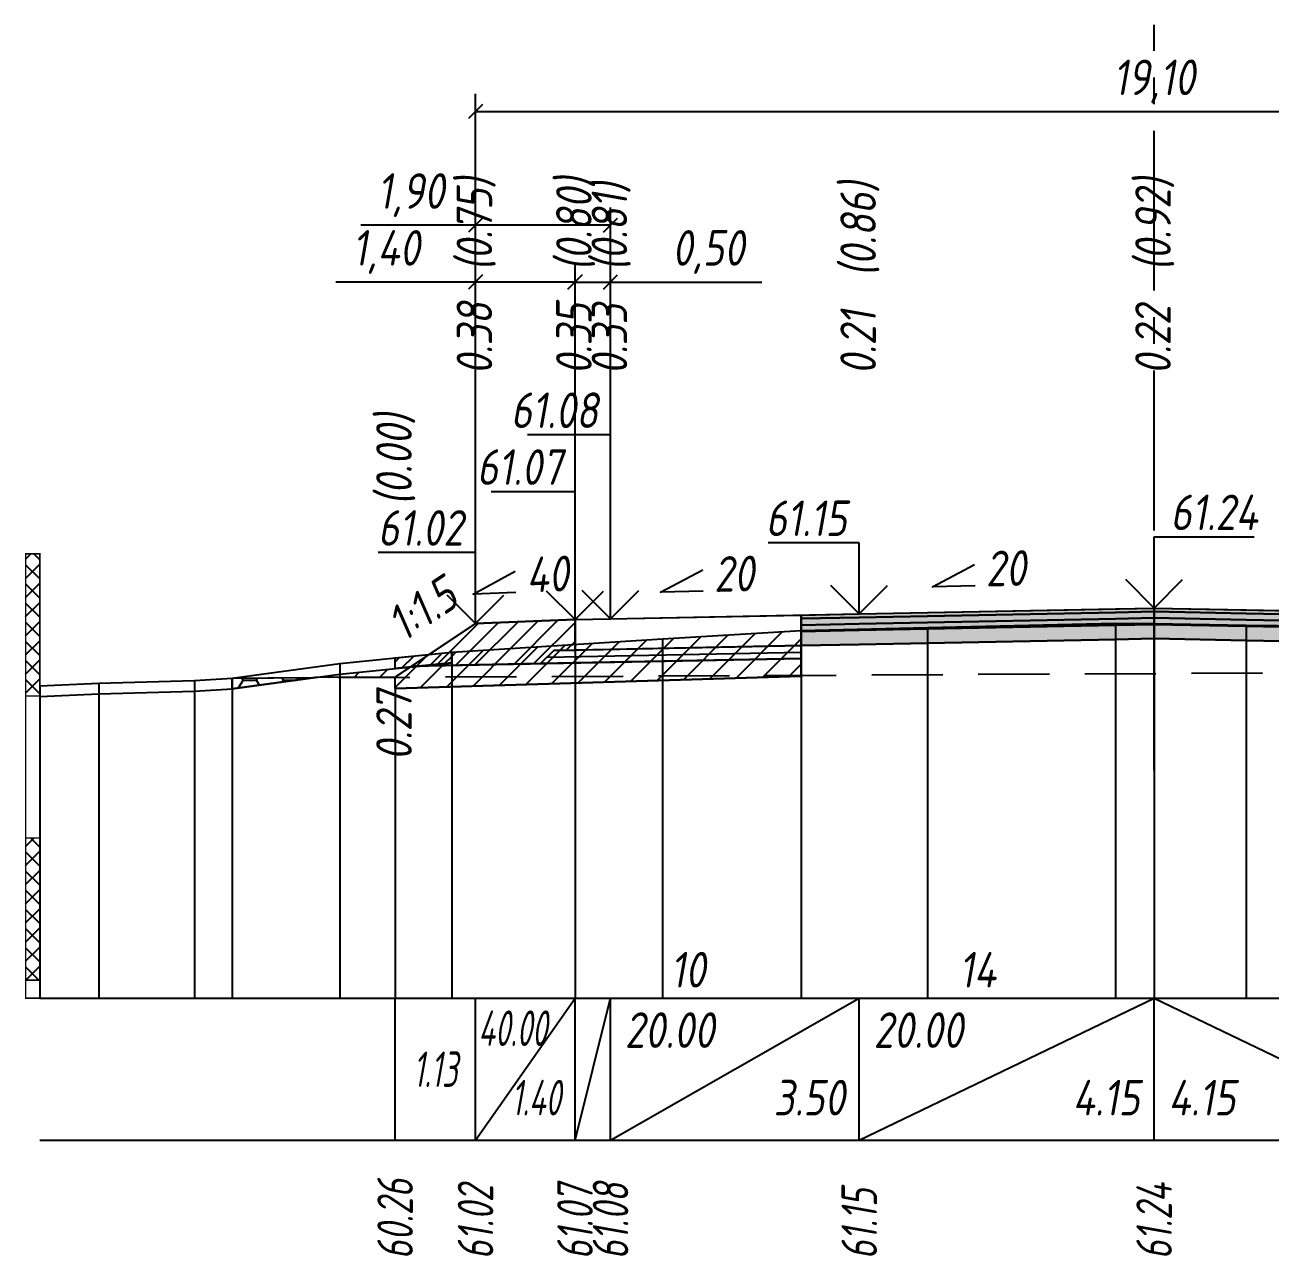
# Model space of a CAD drawing. Extents: x -717 to 1451, y -133302 to 233.
# Drawn here: x 78.9 to 166.6, y -53089.2 to -53002.5 of the extents above; entities that cross this region are included whole.
import ezdxf
from ezdxf.enums import TextEntityAlignment as Align

# ---------------------------------------------------------------- set-up
doc = ezdxf.new("R2010")
doc.units = 0
doc.linetypes.add('осевая2', pattern=[1.125, 0.75, -0.125, 0.125, -0.125])
doc.linetypes.add('штриховая', pattern=[0.75, 0.5, -0.25])
for name, color, linetype in [('Интерполированный поперечник', 2, 'Continuous'), ('Код_514', 1, 'Continuous'), ('Контур_0', 7, 'Continuous'), ('Контур_2521', 7, 'Continuous'), ('Контур_2564', 7, 'Continuous'), ('Контур_2660', 7, 'Continuous'), ('Контур_2665', 7, 'Continuous'), ('Контур_400', 7, 'Continuous'), ('Контур_508', 7, 'Continuous'), ('Контур_512', 7, 'Continuous'), ('Контур_513', 7, 'Continuous'), ('Контур_818', 7, 'Continuous'), ('Красный поперечник', 1, 'Continuous'), ('Линейка абсолютных высот', 7, 'Continuous'), ('Объём_2501', 7, 'Continuous'), ('Объём_2564', 7, 'Continuous'), ('Объём_2650', 7, 'Continuous'), ('Объём_2660', 7, 'Continuous'), ('Объём_2661', 7, 'Continuous'), ('Объём_2665', 7, 'Continuous'), ('Объём_2666', 7, 'Continuous'), ('Объём_2667', 7, 'Continuous'), ('Объём_2668', 7, 'Continuous'), ('Объём_2669', 7, 'Continuous'), ('Объём_2675', 7, 'Continuous'), ('Объём_2753', 7, 'Continuous'), ('Ось', 1, 'осевая2'), ('Откосы', 7, 'Continuous'), ('Отметки покрытия', 7, 'Continuous'), ('Рабочие отметки', 7, 'Continuous'), ('Рабочие отметки доп.', 7, 'Continuous'), ('Слои выравнивания', 7, 'Continuous'), ('Таблица', 7, 'Continuous'), ('Уклоны проезжей части', 7, 'Continuous'), ('Черный поперечник', 3, 'Continuous')]:
    doc.layers.add(name, color=color, linetype=linetype)
for name, color, linetype, true_color in [('Контур_2540', 2, 'Continuous', 0xffff00), ('Контур_2560', 2, 'Continuous', 0xffff00), ('Контур_2561', 7, 'Continuous', 0xff8040), ('Контур_2562', 3, 'Continuous', 0x00ff00), ('Контур_2563', 7, 'Continuous', 0xff8000), ('Контур_2570', 7, 'Continuous', 0x80ff00), ('Контур_2725', 7, 'Continuous', 0x323232), ('Контур_2736', 4, 'Continuous', 0x00ffff), ('Контур_2737', 4, 'Continuous', 0x00ffff), ('Контур_2738', 4, 'Continuous', 0x00ffff), ('Контур_2739', 4, 'Continuous', 0x00ffff), ('Контур_2741', 4, 'Continuous', 0x00ffff), ('Контур_2742', 4, 'Continuous', 0x00ffff), ('Контур_2743', 4, 'Continuous', 0x00ffff), ('Контур_2744', 7, 'Continuous', 0xa4ffff), ('Контур_2745', 7, 'Continuous', 0xa4ffff), ('Контур_2747', 4, 'Continuous', 0x00ffff), ('Контур_2748', 4, 'Continuous', 0x00ffff), ('Контур_2749', 4, 'Continuous', 0x00ffff), ('Контур_2750', 4, 'Continuous', 0x00ffff), ('Контур_2751', 4, 'Continuous', 0x00ffff), ('Контур_2752', 4, 'Continuous', 0x00ffff), ('Контур_2760', 7, 'Continuous', 0x323232), ('Контур_2761', 7, 'Continuous', 0x323232), ('Контур_2762', 7, 'Continuous', 0x323232), ('Контур_2763', 7, 'Continuous', 0x323232), ('Контур_402', 7, 'Continuous', 0xff6464), ('Контур_703', 4, 'Continuous', 0x00ffff), ('Контур_705', 4, 'Continuous', 0x00ffff), ('Контур_707', 4, 'Continuous', 0x00ffff), ('Контур_720', 131, 'Continuous', 0xaaffff), ('Объём_2500', 7, 'Continuous', 0xc0c0c0), ('Объём_2520', 7, 'Continuous', 0x80ffff), ('Объём_2540', 2, 'Continuous', 0xffff00), ('Объём_2560', 2, 'Continuous', 0xffff00), ('Объём_2561', 7, 'Continuous', 0xff8040), ('Объём_2562', 3, 'Continuous', 0x00ff00), ('Объём_2563', 7, 'Continuous', 0xff8000), ('Объём_2570', 7, 'Continuous', 0x80ff00), ('Объём_2600', 7, 'Continuous', 0x808000), ('Объём_2746', 2, 'Continuous', 0xffff00)]:
    doc.layers.add(name, color=color, linetype=linetype, true_color=true_color)
doc.styles.get("Standard").update_dxf_attribs({"font": 'txt', "height": 2.5})
doc.styles.add('М', font='romand.shx', dxfattribs={"width": 0.8, "oblique": 10, "height": 2.5})
doc.dimstyles.new('ISO-25', dxfattribs={"dimtxt": 2.5, "dimasz": 2.5, "dimexe": 1.25, "dimexo": 0.625, "dimtad": 1, "dimtxsty": 'Standard', "dimcen": 2.5, "dimadec": 0, "dimazin": 0, "dimtfac": 1, "dimtmove": 0, "dimatfit": 3, "dimfxl": 1, "dimarcsym": 0})
pattern_1 = [(45.0000013, (0, 0), (-0.67351924, 0.673519211), []), (135.0000003, (0, 0), (-0.673519222, -0.67351923), [])]

# ---------------------------------------------------------------- blocks, each defined once
blk = doc.blocks.new('_Oblique')
at = {"color": 0, "linetype": 'ByBlock', "lineweight": -2}
blk.add_line((-0.5, -0.5), (0.5, 0.5), dxfattribs=at)
blk = doc.blocks.new('*D1267')
at = {"color": 0, "lineweight": -2, "transparency": 16777216}
for p, q in [((110.659, -53044.084), (110.659, -53019.364)), ((117.659, -53043.804), (117.659, -53019.364)), ((110.659, -53020.614), (100.834, -53020.614)), ((117.659, -53020.614), (110.659, -53020.614))]:
    blk.add_line(p, q, dxfattribs=at)
at = {"layer": 'Defpoints', "color": 0, "transparency": 16777216}
for p in [(117.659, -53020.614), (110.659, -53044.709), (117.659, -53044.429)]:
    blk.add_point(p, dxfattribs=at)
at = {"color": 0, "lineweight": -2, "transparency": 16777216, "rotation": 180}
blk.add_blockref('_Oblique', (110.659, -53020.614), dxfattribs=at)
at = {"color": 0, "lineweight": -2, "transparency": 16777216}
blk.add_blockref('_Oblique', (117.659, -53020.614), dxfattribs=at)
at = {"color": 0, "transparency": 16777216, "insert": (104.374, -53018.501), "char_height": 2.5, "width": 8.75, "attachment_point": 5, "style": 'М'}
blk.add_mtext('1,40', dxfattribs=at)
blk = doc.blocks.new('*D1269')
at = {"color": 0, "lineweight": -2, "transparency": 16777216}
for p, q in [((117.659, -53043.804), (117.659, -53019.364)), ((120.159, -53043.754), (120.159, -53019.364)), ((117.659, -53020.614), (120.159, -53020.614)), ((120.159, -53020.614), (130.808, -53020.614))]:
    blk.add_line(p, q, dxfattribs=at)
at = {"layer": 'Defpoints', "color": 0, "transparency": 16777216}
for p in [(120.159, -53020.614), (117.659, -53044.429), (120.159, -53044.379)]:
    blk.add_point(p, dxfattribs=at)
at = {"color": 0, "lineweight": -2, "transparency": 16777216, "rotation": 180}
blk.add_blockref('_Oblique', (117.659, -53020.614), dxfattribs=at)
at = {"color": 0, "lineweight": -2, "transparency": 16777216}
blk.add_blockref('_Oblique', (120.159, -53020.614), dxfattribs=at)
at = {"color": 0, "transparency": 16777216, "insert": (127.047, -53018.501), "char_height": 2.5, "width": 9.16667, "attachment_point": 5, "style": 'М'}
blk.add_mtext('0,50', dxfattribs=at)
blk = doc.blocks.new('*D1272')
at = {"color": 0, "lineweight": -2, "transparency": 16777216}
for p, q in [((110.659, -53044.084), (110.659, -53015.364)), ((120.159, -53043.754), (120.159, -53015.364)), ((110.659, -53016.614), (102.579, -53016.614)), ((120.159, -53016.614), (110.659, -53016.614))]:
    blk.add_line(p, q, dxfattribs=at)
at = {"layer": 'Defpoints', "color": 0, "transparency": 16777216}
for p in [(120.159, -53016.614), (110.659, -53044.709), (120.159, -53044.379)]:
    blk.add_point(p, dxfattribs=at)
at = {"color": 0, "lineweight": -2, "transparency": 16777216, "rotation": 180}
blk.add_blockref('_Oblique', (110.659, -53016.614), dxfattribs=at)
at = {"color": 0, "lineweight": -2, "transparency": 16777216}
blk.add_blockref('_Oblique', (120.159, -53016.614), dxfattribs=at)
at = {"color": 0, "transparency": 16777216, "insert": (106.119, -53014.501), "char_height": 2.5, "width": 8.75, "attachment_point": 5, "style": 'М'}
blk.add_mtext('1,90', dxfattribs=at)
blk = doc.blocks.new('*D1273')
at = {"color": 0, "lineweight": -2, "transparency": 16777216}
for p, q in [((110.659, -53044.084), (110.659, -53007.364)), ((206.159, -53044.084), (206.159, -53007.364)), ((110.659, -53008.614), (206.159, -53008.614))]:
    blk.add_line(p, q, dxfattribs=at)
at = {"layer": 'Defpoints', "color": 0, "transparency": 16777216}
for p in [(206.159, -53008.614), (110.659, -53044.709), (206.159, -53044.709)]:
    blk.add_point(p, dxfattribs=at)
at = {"color": 0, "lineweight": -2, "transparency": 16777216, "rotation": 180}
blk.add_blockref('_Oblique', (110.659, -53008.614), dxfattribs=at)
at = {"color": 0, "lineweight": -2, "transparency": 16777216}
blk.add_blockref('_Oblique', (206.159, -53008.614), dxfattribs=at)
at = {"color": 0, "transparency": 16777216, "insert": (158.409, -53006.501), "char_height": 2.5, "width": 10.41667, "attachment_point": 5, "style": 'М'}
blk.add_mtext('19,10', dxfattribs=at)

msp = doc.modelspace()

# ---------------------------------------------------------------- hatches: boundary and pattern name
at = {"layer": 'Линейка абсолютных высот'}
h = msp.add_hatch(dxfattribs=at)
h.set_pattern_fill('ANSI37', scale=0.3, style=0)
h.set_pattern_definition(pattern_1)
h.paths.add_polyline_path([(80, -53049.737), (80, -53039.737), (79, -53039.737), (79, -53049.737)])
h = msp.add_hatch(dxfattribs=at)
h.set_pattern_fill('ANSI37', scale=0.3, style=0)
h.set_pattern_definition(pattern_1)
h.paths.add_polyline_path([(80, -53069.737), (80, -53059.737), (79, -53059.737), (79, -53069.737)])
at = {"layer": 'Объём_2563'}
h = msp.add_hatch(dxfattribs=at)
h.set_pattern_fill('ANSI31', color=256, scale=0.3)
h.paths.add_polyline_path([(110.659, -53044.646), (117.659, -53044.366), (117.659, -53046.516), (116.159, -53046.546), (115.241, -53047.465), (106.159, -53047.646)])
at = {"layer": 'Объём_2570'}
h = msp.add_hatch(dxfattribs=at)
h.set_pattern_fill('ANSI31', color=256, scale=0.2)
h.paths.add_polyline_path([(105, -53047.816), (105, -53047.066), (108.98, -53046.658), (108.98, -53047.408)])
at = {"layer": 'Объём_2600'}
h = msp.add_hatch(dxfattribs=at)
h.set_pattern_fill('ANSI31', color=6, scale=0.4)
h.paths.add_polyline_path([(105, -53049.204), (105, -53048.419), (99.366, -53048.447), (101.119, -53048.213), (108.98, -53047.408), (108.98, -53046.658), (123.804, -53045.727), (133.568, -53045.136), (133.568, -53048.347)])
h = msp.add_hatch(dxfattribs=at)
h.set_pattern_fill('HONEY', color=5, scale=0.3)
h.paths.add_polyline_path([(93.539, -53049.226), (93.539, -53048.476), (99.366, -53048.447)])
at = {"layer": 'Слои выравнивания'}
for color, points in [(2, [(133.568, -53044.048), (137.659, -53043.966), (142.46, -53043.87), (155.696, -53043.606), (158.409, -53043.551), (158.409, -53043.801), (155.696, -53043.856), (142.46, -53044.12), (137.659, -53044.216), (133.568, -53044.298)]), (3, [(133.568, -53044.298), (137.659, -53044.216), (142.46, -53044.12), (155.696, -53043.856), (158.409, -53043.801), (158.409, -53044.251), (155.696, -53044.306), (142.46, -53044.57), (137.659, -53044.666), (133.568, -53044.748)]), (2, [(158.409, -53043.551), (164.894, -53043.681), (178.177, -53043.947), (178.177, -53044.197), (164.894, -53043.931), (158.409, -53043.801)]), (3, [(158.409, -53043.801), (164.894, -53043.931), (178.177, -53044.197), (178.177, -53044.647), (164.894, -53044.381), (158.409, -53044.251)]), (4, [(133.568, -53044.748), (137.659, -53044.666), (142.46, -53044.57), (155.696, -53044.306), (158.409, -53044.251), (158.409, -53044.701), (155.696, -53044.756), (142.46, -53045.02), (137.659, -53045.116), (133.568, -53045.198)]), (5, [(133.568, -53045.198), (137.659, -53045.116), (142.46, -53045.02), (155.696, -53044.756), (158.409, -53044.701), (158.409, -53045.701), (155.696, -53045.756), (142.46, -53046.02), (137.659, -53046.116), (133.568, -53046.198)]), (4, [(158.409, -53044.251), (164.894, -53044.381), (178.177, -53044.647), (178.177, -53045.097), (164.894, -53044.831), (158.409, -53044.701)]), (5, [(158.409, -53044.701), (164.894, -53044.831), (178.177, -53045.097), (178.177, -53046.097), (164.894, -53045.831), (158.409, -53045.701)])]:
    msp.add_hatch(color=color, dxfattribs=at).paths.add_polyline_path(points)

# ---------------------------------------------------------------- linework, layer by layer
at = {"layer": 'Интерполированный поперечник', "linetype": 'штриховая', "ltscale": 10, "flags": 128}
msp.add_lwpolyline([(93.539, -53048.476), (206.495, -53047.917)], dxfattribs=at)
at = {"layer": 'Код_514'}
for p, q in [((105, -53081), (105, -53071)), ((110.659, -53081), (110.659, -53071)), ((110.659, -53081), (117.659, -53071)), ((117.659, -53081), (117.659, -53071)), ((117.659, -53081), (120.159, -53071)), ((120.159, -53081), (120.159, -53071)), ((120.159, -53081), (137.659, -53071)), ((137.659, -53081), (137.659, -53071)), ((137.659, -53081), (158.409, -53071)), ((158.409, -53081), (158.409, -53071)), ((158.409, -53071), (179.159, -53081))]:
    msp.add_line(p, q, dxfattribs=at)
at = {"layer": 'Контур_0', "flags": 128}
for points in [[(110.659, -53044.646), (105, -53048.419), (105, -53048.419), (105, -53048.419), (105, -53048.419), (105, -53048.419), (105, -53048.419), (105, -53048.419), (105, -53048.419), (105, -53048.419), (105, -53048.419), (105, -53048.419), (105, -53048.419), (105, -53048.419), (105, -53048.419), (105, -53048.419)], [(110.659, -53044.646), (105, -53048.419), (105, -53048.419), (105, -53048.419), (105, -53048.419), (105, -53048.419), (105, -53048.419), (105, -53048.419), (105, -53048.419), (105, -53048.419), (105, -53048.419), (105, -53048.419), (105, -53048.419), (105, -53048.419), (105, -53048.419), (105, -53048.419), (105, -53048.419), (105, -53048.419), (105, -53048.419), (105, -53048.419), (105, -53048.419), (105, -53048.419), (105, -53048.419), (105, -53048.419), (105, -53048.419), (105, -53048.419), (105, -53048.419), (105, -53048.419), (105, -53048.419), (105, -53048.419)], [(120.159, -53046.466), (117.659, -53046.516), (117.659, -53044.366), (133.568, -53044.048), (133.568, -53046.198), (120.159, -53046.466), (120.159, -53046.466)], [(116.159, -53046.546), (133.568, -53046.198), (133.568, -53047.098), (115.241, -53047.465), (116.159, -53046.546), (116.159, -53046.546)], [(106.159, -53047.646), (115.241, -53047.465), (116.159, -53046.546), (117.659, -53046.516)]]:
    msp.add_lwpolyline(points, dxfattribs=at)
at = {"layer": 'Контур_2521', "color": 250, "flags": 128}
msp.add_lwpolyline([(115.7, -53047.006), (133.568, -53046.648)], dxfattribs=at)
at = {"layer": 'Контур_2540', "flags": 128}
msp.add_lwpolyline([(106.159, -53047.646), (133.568, -53047.098), (133.568, -53048.347), (105, -53049.204), (105, -53048.419), (106.159, -53047.646), (106.159, -53047.646)], dxfattribs=at)
at = {"layer": 'Контур_2560', "flags": 128}
msp.add_lwpolyline([(110.659, -53044.646), (110.659, -53044.646), (110.659, -53044.646), (117.659, -53044.366)], dxfattribs=at)
at = {"layer": 'Контур_2561', "flags": 128}
msp.add_lwpolyline([(117.659, -53044.366), (117.659, -53044.366), (110.659, -53044.646), (110.659, -53044.646), (117.659, -53044.366)], dxfattribs=at)
at = {"layer": 'Контур_2562', "flags": 128}
msp.add_lwpolyline([(110.659, -53044.646), (110.659, -53044.646), (110.659, -53044.646), (110.659, -53044.646), (110.659, -53044.646)], dxfattribs=at)
at = {"layer": 'Контур_2563', "flags": 128}
msp.add_lwpolyline([(110.659, -53044.646), (117.659, -53044.366), (117.659, -53046.516), (116.159, -53046.546), (115.241, -53047.465), (106.159, -53047.646), (110.659, -53044.646), (110.659, -53044.646)], dxfattribs=at)
at = {"layer": 'Контур_2564', "flags": 128}
msp.add_lwpolyline([(110.659, -53044.646), (117.659, -53044.366)], dxfattribs=at)
at = {"layer": 'Контур_2570', "flags": 128}
msp.add_lwpolyline([(80, -53049.768), (84.147, -53049.584), (90.892, -53049.401), (93.539, -53049.226), (93.539, -53049.226), (101.119, -53048.213), (108.98, -53047.408), (108.98, -53046.658), (123.804, -53045.727), (133.568, -53045.136), (142.46, -53044.927), (155.696, -53044.609), (158.409, -53044.651), (164.894, -53044.75), (178.177, -53044.899), (186.884, -53045.513), (199.751, -53046.436), (199.751, -53047.186), (202.357, -53047.87), (206.495, -53048.667), (206.495, -53048.667), (248.844, -53046.177)], dxfattribs=at)
at = {"layer": 'Контур_2660', "flags": 128}
msp.add_lwpolyline([(105, -53049.204), (133.568, -53048.347)], dxfattribs=at)
at = {"layer": 'Контур_2665', "flags": 128}
msp.add_lwpolyline([(110.659, -53044.646), (110.659, -53044.646)], dxfattribs=at)
at = {"layer": 'Контур_2725', "flags": 128}
msp.add_lwpolyline([(133.568, -53046.198), (137.659, -53046.116), (142.46, -53046.02), (155.696, -53045.756), (158.409, -53045.701), (164.894, -53045.831), (178.177, -53046.097)], dxfattribs=at)
at = {"layer": 'Контур_2736', "flags": 128}
msp.add_lwpolyline([(110.659, -53044.646), (105, -53048.419)], dxfattribs=at)
at = {"layer": 'Контур_2737', "flags": 128}
msp.add_lwpolyline([(105, -53048.419), (105, -53048.419)], dxfattribs=at)
at = {"layer": 'Контур_2738', "flags": 128}
msp.add_lwpolyline([(105, -53048.419), (105, -53048.419)], dxfattribs=at)
at = {"layer": 'Контур_2739', "flags": 128}
msp.add_lwpolyline([(105, -53048.419), (105, -53048.419)], dxfattribs=at)
at = {"layer": 'Контур_2741', "flags": 128}
msp.add_lwpolyline([(105, -53048.419), (105, -53048.419)], dxfattribs=at)
at = {"layer": 'Контур_2742', "flags": 128}
msp.add_lwpolyline([(105, -53048.419), (105, -53048.419)], dxfattribs=at)
at = {"layer": 'Контур_2743', "flags": 128}
msp.add_lwpolyline([(105, -53048.419), (105, -53048.419)], dxfattribs=at)
at = {"layer": 'Контур_2744', "flags": 128}
msp.add_lwpolyline([(105, -53048.419), (105, -53048.419)], dxfattribs=at)
msp.add_lwpolyline([(105, -53048.419), (105, -53048.419)], dxfattribs=at)
msp.add_lwpolyline([(105, -53048.419), (105, -53048.419)], dxfattribs=at)
msp.add_lwpolyline([(105, -53048.419), (105, -53048.419)], dxfattribs=at)
msp.add_lwpolyline([(105, -53048.419), (105, -53048.419)], dxfattribs=at)
msp.add_lwpolyline([(105, -53048.419), (105, -53048.419)], dxfattribs=at)
at = {"layer": 'Контур_2745', "flags": 128}
msp.add_lwpolyline([(105, -53048.419), (105, -53048.419)], dxfattribs=at)
msp.add_lwpolyline([(105, -53048.419), (105, -53048.419)], dxfattribs=at)
msp.add_lwpolyline([(105, -53048.419), (105, -53048.419)], dxfattribs=at)
msp.add_lwpolyline([(105, -53048.419), (105, -53048.419)], dxfattribs=at)
msp.add_lwpolyline([(105, -53048.419), (105, -53048.419)], dxfattribs=at)
msp.add_lwpolyline([(105, -53048.419), (105, -53048.419)], dxfattribs=at)
at = {"layer": 'Контур_2747', "flags": 128}
msp.add_lwpolyline([(105, -53048.419), (105, -53048.419)], dxfattribs=at)
at = {"layer": 'Контур_2748', "flags": 128}
msp.add_lwpolyline([(105, -53048.419), (105, -53048.419)], dxfattribs=at)
at = {"layer": 'Контур_2749', "flags": 128}
msp.add_lwpolyline([(105, -53048.419), (105, -53048.419)], dxfattribs=at)
at = {"layer": 'Контур_2750', "flags": 128}
msp.add_lwpolyline([(105, -53048.419), (105, -53048.419)], dxfattribs=at)
at = {"layer": 'Контур_2751', "flags": 128}
msp.add_lwpolyline([(105, -53048.419), (105, -53048.419)], dxfattribs=at)
at = {"layer": 'Контур_2752', "flags": 128}
msp.add_lwpolyline([(105, -53048.419), (105, -53048.419)], dxfattribs=at)
at = {"layer": 'Контур_2760', "flags": 128}
msp.add_lwpolyline([(133.568, -53044.048), (137.659, -53043.966), (142.46, -53043.87), (155.696, -53043.606), (158.409, -53043.551), (164.894, -53043.681), (178.177, -53043.947)], dxfattribs=at)
at = {"layer": 'Контур_2761', "flags": 128}
msp.add_lwpolyline([(133.568, -53044.298), (137.659, -53044.216), (142.46, -53044.12), (155.696, -53043.856), (158.409, -53043.801), (164.894, -53043.931), (178.177, -53044.197)], dxfattribs=at)
at = {"layer": 'Контур_2762', "flags": 128}
msp.add_lwpolyline([(133.568, -53044.748), (137.659, -53044.666), (142.46, -53044.57), (155.696, -53044.306), (158.409, -53044.251), (164.894, -53044.381), (178.177, -53044.647)], dxfattribs=at)
at = {"layer": 'Контур_2763', "flags": 128}
msp.add_lwpolyline([(133.568, -53045.198), (137.659, -53045.116), (142.46, -53045.02), (155.696, -53044.756), (158.409, -53044.701), (164.894, -53044.831), (178.177, -53045.097)], dxfattribs=at)
at = {"layer": 'Контур_400', "flags": 128}
for points in [[(117.659, -53044.366), (120.159, -53044.316), (120.159, -53044.316), (120.159, -53044.316), (120.159, -53044.316), (120.159, -53044.316), (120.159, -53044.316), (137.659, -53043.966), (158.409, -53043.551)], [(158.409, -53043.551), (179.159, -53043.966), (196.659, -53044.316), (196.659, -53044.316), (196.659, -53044.316), (196.659, -53044.316), (196.659, -53044.316), (196.659, -53044.316), (199.159, -53044.366)]]:
    msp.add_lwpolyline(points, dxfattribs=at)
at = {"layer": 'Контур_402', "flags": 128}
msp.add_lwpolyline([(105, -53049.204), (133.568, -53048.347), (133.568, -53046.198), (158.409, -53045.701), (178.177, -53046.097), (178.177, -53048.194), (213.051, -53049.241)], dxfattribs=at)
at = {"layer": 'Контур_508', "flags": 128}
msp.add_lwpolyline([(105, -53049.204), (133.568, -53048.347), (133.568, -53046.198), (158.409, -53045.701), (178.177, -53046.097), (178.177, -53048.194), (213.051, -53049.241), (215.69, -53051), (217.69, -53051), (223.844, -53046.897)], dxfattribs=at)
at = {"layer": 'Контур_512', "flags": 128}
msp.add_lwpolyline([(105, -53049.204), (133.568, -53048.347)], dxfattribs=at)
at = {"layer": 'Контур_513', "flags": 128}
msp.add_lwpolyline([(105, -53049.204), (133.568, -53048.347), (133.568, -53046.198), (158.409, -53045.701), (178.177, -53046.097), (178.177, -53048.194), (213.051, -53049.241), (215.69, -53051), (217.69, -53051), (223.844, -53046.897)], dxfattribs=at)
at = {"layer": 'Контур_703', "flags": 128}
for points in [[(110.659, -53044.646), (105, -53048.419)], [(105, -53048.419), (105, -53048.419)]]:
    msp.add_lwpolyline(points, dxfattribs=at)
at = {"layer": 'Контур_705', "flags": 128}
msp.add_lwpolyline([(105, -53048.419), (105, -53048.419)], dxfattribs=at)
at = {"layer": 'Контур_707', "flags": 128}
msp.add_lwpolyline([(105, -53048.419), (105, -53048.419)], dxfattribs=at)
at = {"layer": 'Контур_720', "flags": 128}
msp.add_lwpolyline([(105, -53048.419), (105, -53048.419)], dxfattribs=at)
at = {"layer": 'Контур_818', "flags": 128}
msp.add_lwpolyline([(105, -53047.816), (108.98, -53047.408), (108.98, -53046.658), (123.804, -53045.727), (133.568, -53045.136), (142.46, -53044.927), (155.696, -53044.609), (158.409, -53044.651), (164.894, -53044.75), (178.177, -53044.899), (186.884, -53045.513), (199.751, -53046.436), (199.751, -53047.186), (202.357, -53047.87), (206.495, -53048.667), (206.495, -53048.667), (223.844, -53047.647)], dxfattribs=at)
at = {"layer": 'Красный поперечник'}
for p, q in [((137.659, -53043.966), (158.409, -53043.551)), ((158.409, -53043.551), (179.159, -53043.966)), ((105, -53048.419), (110.659, -53044.646)), ((110.659, -53044.646), (117.659, -53044.366)), ((117.659, -53044.366), (120.159, -53044.316)), ((120.159, -53044.316), (137.659, -53043.966)), ((133.568, -53048.347), (133.568, -53071)), ((105, -53049.204), (105, -53071))]:
    msp.add_line(p, q, dxfattribs=at)
at = {"layer": 'Линейка абсолютных высот', "color": 7, "const_width": 0.1, "flags": 128}
for points in [[(80, -53049.737), (80, -53039.737), (79, -53039.737), (79, -53049.737), (80, -53049.737)], [(80, -53059.737), (80, -53049.737), (79, -53049.737), (79, -53059.737), (80, -53059.737)], [(80, -53069.737), (80, -53059.737), (79, -53059.737), (79, -53069.737), (80, -53069.737)], [(80, -53071), (80, -53069.737), (79, -53069.737), (79, -53071), (80, -53071)]]:
    msp.add_lwpolyline(points, dxfattribs=at)
at = {"layer": 'Объём_2500', "flags": 128}
msp.add_lwpolyline([(120.159, -53046.466), (117.659, -53046.516), (117.659, -53044.366), (133.568, -53044.048), (133.568, -53046.198), (120.159, -53046.466), (120.159, -53046.466)], dxfattribs=at)
at = {"layer": 'Объём_2501', "flags": 128}
for points in [[(117.659, -53044.366), (120.159, -53044.316), (120.159, -53044.316), (120.159, -53044.316), (120.159, -53044.316), (120.159, -53044.316), (120.159, -53044.316), (137.659, -53043.966), (158.409, -53043.551)], [(158.409, -53043.551), (179.159, -53043.966), (196.659, -53044.316), (196.659, -53044.316), (196.659, -53044.316), (196.659, -53044.316), (196.659, -53044.316), (196.659, -53044.316), (199.159, -53044.366)]]:
    msp.add_lwpolyline(points, dxfattribs=at)
at = {"layer": 'Объём_2520', "color": 250, "flags": 128}
msp.add_lwpolyline([(116.159, -53046.546), (133.568, -53046.198), (133.568, -53047.098), (115.241, -53047.465), (116.159, -53046.546), (116.159, -53046.546)], dxfattribs=at)
at = {"layer": 'Объём_2540', "flags": 128}
msp.add_lwpolyline([(106.159, -53047.646), (133.568, -53047.098), (133.568, -53048.347), (105, -53049.204), (105, -53048.419), (106.159, -53047.646), (106.159, -53047.646)], dxfattribs=at)
at = {"layer": 'Объём_2560', "flags": 128}
msp.add_lwpolyline([(110.659, -53044.646), (110.659, -53044.646), (110.659, -53044.646), (117.659, -53044.366)], dxfattribs=at)
at = {"layer": 'Объём_2561', "flags": 128}
msp.add_lwpolyline([(117.659, -53044.366), (117.659, -53044.366), (110.659, -53044.646), (110.659, -53044.646), (117.659, -53044.366)], dxfattribs=at)
at = {"layer": 'Объём_2562', "flags": 128}
msp.add_lwpolyline([(110.659, -53044.646), (110.659, -53044.646), (110.659, -53044.646), (110.659, -53044.646), (110.659, -53044.646)], dxfattribs=at)
at = {"layer": 'Объём_2563', "color": 250, "flags": 128}
msp.add_lwpolyline([(110.659, -53044.646), (117.659, -53044.366), (117.659, -53046.516), (116.159, -53046.546), (115.241, -53047.465), (106.159, -53047.646), (110.659, -53044.646), (110.659, -53044.646)], dxfattribs=at)
at = {"layer": 'Объём_2564', "flags": 128}
msp.add_lwpolyline([(110.659, -53044.646), (117.659, -53044.366)], dxfattribs=at)
at = {"layer": 'Объём_2570', "flags": 128}
msp.add_lwpolyline([(105, -53047.816), (105, -53047.066), (108.98, -53046.658), (108.98, -53047.408), (105, -53047.816), (105, -53047.816)], dxfattribs=at)
at = {"layer": 'Объём_2600', "color": 5, "flags": 128}
msp.add_lwpolyline([(93.539, -53049.226), (93.539, -53048.476), (99.366, -53048.447), (93.539, -53049.226), (93.539, -53049.226)], dxfattribs=at)
at = {"layer": 'Объём_2650', "color": 6, "flags": 128}
msp.add_lwpolyline([(105, -53049.204), (105, -53048.419), (99.366, -53048.447), (101.119, -53048.213), (108.98, -53047.408), (108.98, -53046.658), (123.804, -53045.727), (133.568, -53045.136), (133.568, -53048.347), (105, -53049.204), (105, -53049.204)], dxfattribs=at)
at = {"layer": 'Объём_2660', "flags": 128}
msp.add_lwpolyline([(105, -53049.204), (133.568, -53048.347)], dxfattribs=at)
at = {"layer": 'Объём_2661', "flags": 128}
msp.add_lwpolyline([(110.659, -53044.646), (105, -53048.419)], dxfattribs=at)
at = {"layer": 'Объём_2665', "flags": 128}
msp.add_lwpolyline([(110.659, -53044.646), (110.659, -53044.646)], dxfattribs=at)
at = {"layer": 'Объём_2666', "flags": 128}
msp.add_lwpolyline([(110.659, -53044.646), (105, -53048.419)], dxfattribs=at)
at = {"layer": 'Объём_2667', "flags": 128}
msp.add_lwpolyline([(105, -53048.419), (105, -53048.419)], dxfattribs=at)
msp.add_lwpolyline([(105, -53048.419), (105, -53048.419)], dxfattribs=at)
at = {"layer": 'Объём_2668', "flags": 128}
msp.add_lwpolyline([(105, -53048.419), (105, -53048.419)], dxfattribs=at)
msp.add_lwpolyline([(105, -53048.419), (105, -53048.419)], dxfattribs=at)
at = {"layer": 'Объём_2669', "flags": 128}
msp.add_lwpolyline([(105, -53048.419), (105, -53048.419)], dxfattribs=at)
msp.add_lwpolyline([(105, -53048.419), (105, -53048.419)], dxfattribs=at)
at = {"layer": 'Объём_2675', "flags": 128}
msp.add_lwpolyline([(105, -53048.419), (105, -53048.419)], dxfattribs=at)
msp.add_lwpolyline([(105, -53048.419), (105, -53048.419)], dxfattribs=at)
msp.add_lwpolyline([(105, -53048.419), (105, -53048.419)], dxfattribs=at)
msp.add_lwpolyline([(105, -53048.419), (105, -53048.419)], dxfattribs=at)
msp.add_lwpolyline([(105, -53048.419), (105, -53048.419)], dxfattribs=at)
msp.add_lwpolyline([(105, -53048.419), (105, -53048.419)], dxfattribs=at)
msp.add_lwpolyline([(105, -53048.419), (105, -53048.419)], dxfattribs=at)
msp.add_lwpolyline([(105, -53048.419), (105, -53048.419)], dxfattribs=at)
msp.add_lwpolyline([(105, -53048.419), (105, -53048.419)], dxfattribs=at)
msp.add_lwpolyline([(105, -53048.419), (105, -53048.419)], dxfattribs=at)
msp.add_lwpolyline([(105, -53048.419), (105, -53048.419)], dxfattribs=at)
msp.add_lwpolyline([(105, -53048.419), (105, -53048.419)], dxfattribs=at)
at = {"layer": 'Объём_2746', "flags": 128}
msp.add_lwpolyline([(108.98, -53047.408), (108.98, -53046.658), (123.804, -53045.727), (133.568, -53045.136), (133.568, -53048.347), (105, -53049.204), (105, -53048.419), (106.07, -53047.706), (108.98, -53047.408), (108.98, -53047.408)], dxfattribs=at)
at = {"layer": 'Объём_2753', "flags": 128}
msp.add_lwpolyline([(133.568, -53044.048), (133.568, -53044.048)], dxfattribs=at)
at = {"layer": 'Ось', "ltscale": 15}
msp.add_line((158.409, -53054.971), (158.409, -53002.522), dxfattribs=at)
at = {"layer": 'Откосы', "color": 1, "flags": 128}
for points in [[(113.501, -53042.448), (110.504, -53042.567), (113.441, -53040.949)], [(126.683, -53042.375), (123.684, -53042.435), (126.653, -53040.875)], [(145.808, -53041.992), (142.809, -53042.052), (145.778, -53040.492)]]:
    msp.add_lwpolyline(points, dxfattribs=at)
at = {"layer": 'Отметки покрытия', "color": 1}
for p, q in [((120.159, -53031.366), (114.309, -53031.366)), ((120.159, -53044.316), (120.159, -53031.366)), ((117.659, -53035.366), (111.759, -53035.366)), ((117.659, -53044.366), (117.659, -53035.366)), ((158.409, -53043.551), (158.409, -53038.551)), ((158.409, -53038.551), (165.459, -53038.551)), ((137.659, -53038.966), (131.259, -53038.966)), ((137.659, -53043.966), (137.659, -53038.966)), ((110.659, -53039.646), (103.809, -53039.646)), ((110.659, -53044.646), (110.659, -53039.646)), ((137.659, -53043.966), (135.659, -53041.966)), ((137.659, -53043.966), (139.659, -53041.966)), ((158.409, -53043.551), (156.409, -53041.551)), ((158.409, -53043.551), (160.409, -53041.551)), ((110.659, -53044.646), (108.659, -53042.646)), ((110.659, -53044.646), (112.659, -53042.646)), ((117.659, -53044.366), (115.659, -53042.366)), ((117.659, -53044.366), (119.659, -53042.366)), ((120.159, -53044.316), (118.159, -53042.316)), ((120.159, -53044.316), (122.159, -53042.316))]:
    msp.add_line(p, q, dxfattribs=at)
at = {"layer": 'Слои выравнивания'}
for p, q in [((158.409, -53043.551), (158.409, -53071)), ((117.659, -53044.366), (117.659, -53071)), ((133.568, -53044.048), (133.568, -53071))]:
    msp.add_line(p, q, dxfattribs=at)
at = {"layer": 'Слои выравнивания', "color": 2, "flags": 128}
for points in [[(133.568, -53044.048), (137.659, -53043.966), (142.46, -53043.87), (155.696, -53043.606), (158.409, -53043.551), (158.409, -53043.801), (155.696, -53043.856), (142.46, -53044.12), (137.659, -53044.216), (133.568, -53044.298)], [(158.409, -53043.551), (164.894, -53043.681), (178.177, -53043.947), (178.177, -53044.197), (164.894, -53043.931), (158.409, -53043.801)]]:
    msp.add_lwpolyline(points, close=True, dxfattribs=at)
at = {"layer": 'Слои выравнивания', "color": 3, "flags": 128}
for points in [[(133.568, -53044.298), (137.659, -53044.216), (142.46, -53044.12), (155.696, -53043.856), (158.409, -53043.801), (158.409, -53044.251), (155.696, -53044.306), (142.46, -53044.57), (137.659, -53044.666), (133.568, -53044.748)], [(158.409, -53043.801), (164.894, -53043.931), (178.177, -53044.197), (178.177, -53044.647), (164.894, -53044.381), (158.409, -53044.251)]]:
    msp.add_lwpolyline(points, close=True, dxfattribs=at)
at = {"layer": 'Слои выравнивания', "color": 4, "flags": 128}
for points in [[(133.568, -53044.748), (137.659, -53044.666), (142.46, -53044.57), (155.696, -53044.306), (158.409, -53044.251), (158.409, -53044.701), (155.696, -53044.756), (142.46, -53045.02), (137.659, -53045.116), (133.568, -53045.198)], [(158.409, -53044.251), (164.894, -53044.381), (178.177, -53044.647), (178.177, -53045.097), (164.894, -53044.831), (158.409, -53044.701)]]:
    msp.add_lwpolyline(points, close=True, dxfattribs=at)
at = {"layer": 'Слои выравнивания', "color": 5, "flags": 128}
for points in [[(133.568, -53045.198), (137.659, -53045.116), (142.46, -53045.02), (155.696, -53044.756), (158.409, -53044.701), (158.409, -53045.701), (155.696, -53045.756), (142.46, -53046.02), (137.659, -53046.116), (133.568, -53046.198)], [(158.409, -53044.701), (164.894, -53044.831), (178.177, -53045.097), (178.177, -53046.097), (164.894, -53045.831), (158.409, -53045.701)]]:
    msp.add_lwpolyline(points, close=True, dxfattribs=at)
at = {"layer": 'Таблица'}
for p, q in [((80, -53071), (248.844, -53071)), ((80, -53081), (248.844, -53081))]:
    msp.add_line(p, q, dxfattribs=at)
at = {"layer": 'Черный поперечник', "color": 7}
for p, q in [((155.696, -53044.609), (155.696, -53071)), ((158.409, -53044.651), (158.409, -53071)), ((164.894, -53044.75), (164.894, -53071)), ((133.568, -53045.136), (133.568, -53071)), ((142.46, -53044.927), (142.46, -53071)), ((123.804, -53045.727), (123.804, -53071)), ((108.98, -53046.658), (108.98, -53071)), ((101.119, -53047.463), (101.119, -53071)), ((80, -53049.018), (80, -53071)), ((84.147, -53048.834), (84.147, -53071)), ((90.892, -53048.651), (90.892, -53071)), ((93.539, -53048.476), (93.539, -53071))]:
    msp.add_line(p, q, dxfattribs=at)
at = {"layer": 'Черный поперечник', "flags": 128}
msp.add_lwpolyline([(80, -53049.018), (84.147, -53048.834), (90.892, -53048.651), (93.539, -53048.476), (101.119, -53047.463), (108.98, -53046.658), (123.804, -53045.727), (133.568, -53045.136), (142.46, -53044.927), (155.696, -53044.609), (158.409, -53044.651), (164.894, -53044.75), (178.177, -53044.899), (186.884, -53045.513), (199.751, -53046.436), (202.357, -53047.12), (206.495, -53047.917), (248.844, -53045.427)], dxfattribs=at)

# ---------------------------------------------------------------- texts
at = {"layer": 'Код_514', "style": 'М', "oblique": 10}
for s, width, p in [('40.00', 0.6, (110.851, -53071.866)), ('20.00', 0.8, (121.159, -53072)), ('20.00', 0.8, (138.659, -53072))]:
    msp.add_text(s, height=2.5, dxfattribs=dict(at, width=width)).set_placement(p, align=Align.TOP_LEFT)
at = {"layer": 'Код_514', "style": 'М', "oblique": 10, "width": 0.6}
msp.add_text('1.13', height=2.5, dxfattribs=at).set_placement((107.83, -53076), align=Align.MIDDLE_CENTER)
at = {"layer": 'Код_514', "style": 'М', "oblique": 10}
for s, width, p in [('1.40', 0.6, (116.659, -53080)), ('3.50', 0.8, (136.659, -53080)), ('4.15', 0.8, (157.409, -53080))]:
    msp.add_text(s, height=2.5, dxfattribs=dict(at, width=width)).set_placement(p, align=Align.BOTTOM_RIGHT)
at = {"layer": 'Код_514', "style": 'М', "oblique": 10, "width": 0.8}
msp.add_text('4.15', height=2.5, dxfattribs=at).set_placement((159.409, -53080), align=Align.BOTTOM_LEFT)
at = {"layer": 'Код_514', "style": 'М', "oblique": 10, "width": 0.7}
for s, p in [('60.26', (105, -53089.382)), ('61.02', (110.659, -53089.382)), ('61.07', (117.659, -53089.382)), ('61.08', (120.159, -53089.382)), ('61.15', (137.659, -53089.382)), ('61.24', (158.409, -53089.382))]:
    msp.add_text(s, height=2.5, rotation=90, dxfattribs=at).set_placement(p, align=Align.MIDDLE_LEFT)
at = {"layer": 'Отметки покрытия', "color": 1, "style": 'М', "oblique": 10, "width": 0.8}
for s, p in [('61.08', (119.3, -53031.635)), ('61.07', (116.8, -53035.635)), ('61.15', (136.8, -53039.235)), ('61.02', (109.8, -53039.915))]:
    msp.add_text(s, height=2.5, dxfattribs=at).set_placement(p, align=Align.BOTTOM_RIGHT)
msp.add_text('61.24', height=2.5, dxfattribs=at).set_placement((159.55, -53038.82), align=Align.BOTTOM_LEFT)
at = {"layer": 'Рабочие отметки', "color": 1, "style": 'М', "oblique": 10, "width": 0.8}
for s, p in [('0.38', (110.581, -53027.116)), ('0.35', (117.581, -53027.116)), ('0.33', (120.081, -53027.116)), ('0.21', (137.581, -53027.116)), ('0.22', (158.331, -53027.116))]:
    msp.add_text(s, height=2.5, rotation=90, dxfattribs=at).set_placement(p, align=Align.MIDDLE_LEFT)
msp.add_text('0.27', height=2.5, rotation=90, dxfattribs=at).set_placement((104.922, -53049.35), align=Align.MIDDLE_RIGHT)
at = {"layer": 'Рабочие отметки доп.', "color": 1, "style": 'М', "oblique": 10, "width": 0.8}
for s, p in [('(0.75)', (110.581, -53019.816)), ('(0.80)', (117.581, -53019.816)), ('(0.92)', (158.331, -53019.816)), ('(0.81)', (120.081, -53019.816)), ('(0.86)', (137.581, -53020.216)), ('(0.00)', (104.922, -53036.307))]:
    msp.add_text(s, height=2.5, rotation=90, dxfattribs=at).set_placement(p, align=Align.MIDDLE_LEFT)
at = {"layer": 'Слои выравнивания', "style": 'М', "oblique": 10, "width": 0.8}
for s, p in [('10', (125.614, -53071)), ('14', (145.989, -53071))]:
    msp.add_text(s, height=2.5, dxfattribs=at).set_placement(p, align=Align.BOTTOM_CENTER)
at = {"layer": 'Уклоны проезжей части', "color": 1, "style": 'М', "oblique": 10, "width": 0.8}
for s, rotation, p in [('20', 1.14576, (148.014, -53042.759)), ('40', 2.29061, (115.806, -53043.164)), ('20', 1.14576, (128.889, -53043.142)), ('1:1.5', 33.69007, (108.035, -53045.255))]:
    msp.add_text(s, height=2.5, rotation=rotation, dxfattribs=at).set_placement(p, align=Align.BOTTOM_CENTER)

# ---------------------------------------------------------------- dimensions: what is measured, and where the dimension line sits
at = {"color": 5}
dim = msp.add_linear_dim(base=(206.159, -53008.614), p1=(110.659, -53044.709), p2=(206.159, -53044.709), angle=180, dimstyle='ISO-25', override={"dimasz": 1, "dimlfac": 0.2, "dimzin": 0, "dimtxsty": 'М', "dimblk1": 'Oblique', "dimblk2": 'Oblique', "dimsah": 1}, dxfattribs=at)
dim.commit()
dim.dimension.update_dxf_attribs({"geometry": '*D1273', "text_midpoint": (158.409, -53006.501)})
for base, p1, p2, picture, middle in [((120.159, -53016.614), (110.659, -53044.709), (120.159, -53044.379), '*D1272', (106.119, -53016.614)), ((117.659, -53020.614), (110.659, -53044.709), (117.659, -53044.429), '*D1267', (104.374, -53020.614)), ((120.159, -53020.614), (117.659, -53044.429), (120.159, -53044.379), '*D1269', (127.047, -53020.614))]:
    dim = msp.add_linear_dim(base=base, p1=p1, p2=p2, angle=180, dimstyle='ISO-25', override={"dimasz": 1, "dimlfac": 0.2, "dimzin": 0, "dimtxsty": 'М', "dimblk1": 'Oblique', "dimblk2": 'Oblique', "dimsah": 1}, dxfattribs=at)
    dim.commit()
    dim.dimension.update_dxf_attribs({"geometry": picture, "text_midpoint": middle, "dimtype": 160})

doc.saveas('drawing.dxf')
